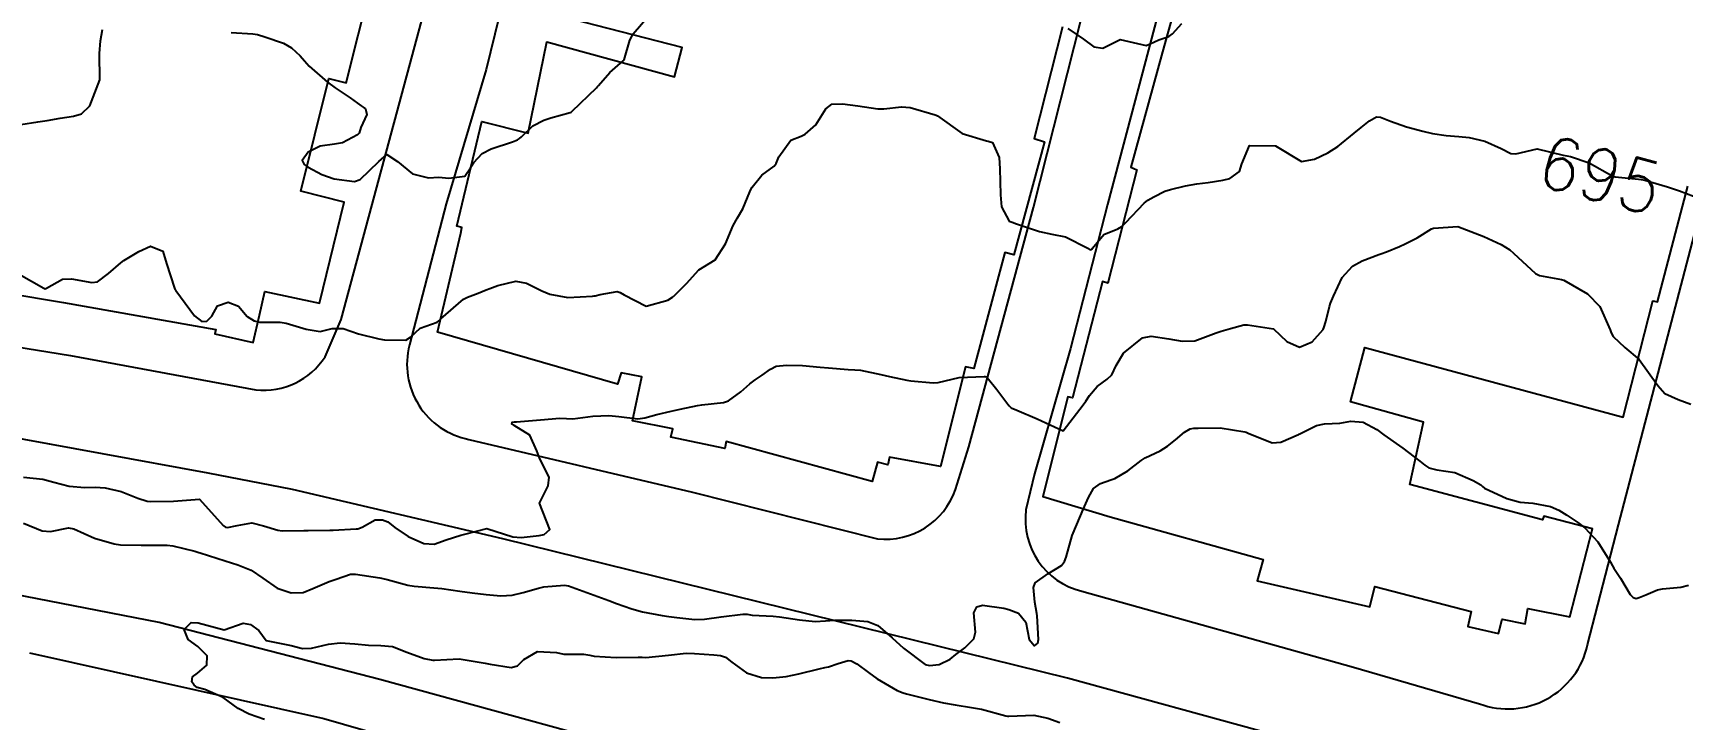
# Model space of a CAD drawing. Header units: metres. Extents: x 292545 to 299085, y 7450245 to 7463078.
# Drawn here: x 297670.9 to 297797.1, y 7452242.6 to 7452295.1 of the extents above; entities that cross this region are included whole.
import ezdxf
from ezdxf.enums import TextEntityAlignment as Align

# ---------------------------------------------------------------- set-up
doc = ezdxf.new("R2010")
doc.units = ezdxf.units.M
for name, color, linetype in [('Cotas', 45, 'Continuous'), ('Curvas de Nivel 1m', 11, 'Continuous'), ('Curvas de Nivel 5m', 15, 'Continuous'), ('Edificações', 30, 'Continuous'), ('Linha Férrea', 20, 'Continuous'), ('Vias Primárias', 230, 'Continuous')]:
    doc.layers.add(name, color=color, linetype=linetype)
doc.styles.add('Style-STANDARD', font='STANDARD.shx')

msp = doc.modelspace()

# ---------------------------------------------------------------- linework, layer by layer
at = {"layer": 'Curvas de Nivel 1m', "flags": 128}
for points, elevation in [([(297686.1, 7452295.1), (297687.75, 7452295), (297688.1, 7452294.94), (297688.67, 7452294.77), (297690.09, 7452294.29), (297690.7, 7452293.93), (297691.38, 7452293.31), (297691.7, 7452292.93), (297692.07, 7452292.52), (297693.47, 7452291.29), (297694.05, 7452290.87), (297695.2, 7452290.1), (297696.04, 7452289.5), (297696.18, 7452289.4), (297696.37, 7452289.26), (297696.46, 7452288.82), (297696.01, 7452287.83), (297695.88, 7452287.39), (297695.76, 7452287.26), (297694.61, 7452286.66), (297694, 7452286.55), (297692.89, 7452286.4), (297691.99, 7452285.94), (297691.53, 7452285.31), (297691.68, 7452285), (297691.98, 7452284.79), (297693.03, 7452284.24), (297693.97, 7452283.9), (297695.53, 7452283.7), (297695.97, 7452283.86), (297697.39, 7452285.24), (297697.99, 7452285.77), (297698.81, 7452285.22), (297699.97, 7452284.28), (297701.2, 7452283.97), (297701.97, 7452284.03), (297702.74, 7452283.95), (297703.97, 7452284.12), (297704.4, 7452284.74), (297704.65, 7452285.15), (297705.3, 7452285.83), (297705.99, 7452286.19), (297707.62, 7452286.73), (297708, 7452286.9), (297708.14, 7452286.98), (297708.3, 7452287.11), (297709.16, 7452287.96), (297710.02, 7452288.39), (297710.54, 7452288.57), (297712.03, 7452288.98), (297712.1, 7452289), (297712.19, 7452289.07), (297714.05, 7452290.88), (297714.13, 7452290.97), (297714.19, 7452291.04), (297715.06, 7452292.03), (297716.07, 7452292.93), (297716.15, 7452293.02), (297716.6, 7452294.51), (297716.84, 7452295.01), (297718.12, 7452296.49)], 694), ([(297750.11, 7452295.4), (297751.3, 7452294.6), (297752.09, 7452294.01), (297752.78, 7452293.9), (297754.1, 7452294.57), (297756.1, 7452294.1), (297756.41, 7452294.23), (297757.06, 7452294.53), (297757.82, 7452294.8), (297758.1, 7452295), (297758.83, 7452295.79)], 694), ([(297670.01, 7452288.05), (297671.29, 7452288.27), (297672.02, 7452288.37), (297673.01, 7452288.54), (297674.02, 7452288.71), (297674.64, 7452288.89), (297675.27, 7452289.5), (297676.05, 7452291.49), (297676.01, 7452293.49), (297676.09, 7452294.47), (297676.25, 7452295.34)], 694), ([(297670.19, 7452261.07), (297671.69, 7452260.91), (297672.52, 7452260.7), (297673.69, 7452260.39), (297674.9, 7452260.29), (297675.68, 7452260.3), (297676.46, 7452260.27), (297677.68, 7452259.98), (297678.96, 7452259.46), (297679.67, 7452259.24), (297679.91, 7452259.21), (297681.67, 7452259.23), (297683.67, 7452259.4), (297685.48, 7452257.38), (297685.65, 7452257.25), (297685.81, 7452257.22), (297686.56, 7452257.37), (297687.66, 7452257.58), (297688.56, 7452257.34), (297689.65, 7452257.01), (297690, 7452256.97), (297691.65, 7452256.98), (297691.97, 7452256.98), (297693.65, 7452257.02), (297693.89, 7452257.03), (297695.65, 7452257.12), (297695.78, 7452257.13), (297696.11, 7452257.26), (297697.1, 7452257.8), (297697.66, 7452257.82), (297698.07, 7452257.65), (297698.62, 7452257.23), (297699.64, 7452256.54), (297700.84, 7452255.99), (297701.63, 7452255.94), (297702.53, 7452256.29), (297703.65, 7452256.64), (297704.07, 7452256.74), (297705.65, 7452257.14), (297707.64, 7452256.51), (297708.29, 7452256.46), (297709.65, 7452256.62), (297710.05, 7452256.68), (297710.46, 7452257.08), (297709.67, 7452259.09), (297710.35, 7452260.42), (297710.41, 7452261.08), (297709.71, 7452262.47), (297709.47, 7452263.09), (297708.93, 7452264.3), (297707.74, 7452265.02), (297707.56, 7452265.12), (297707.58, 7452265.29), (297707.74, 7452265.31), (297707.92, 7452265.3), (297709.75, 7452265.45), (297711.23, 7452265.59), (297711.75, 7452265.56), (297712.23, 7452265.55), (297713.75, 7452265.74), (297714.98, 7452265.8), (297715.75, 7452265.71), (297717.21, 7452265.55), (297717.75, 7452265.61), (297718.65, 7452265.88), (297719.75, 7452266.12), (297720.44, 7452266.28), (297721.76, 7452266.55), (297722.11, 7452266.6), (297723.76, 7452266.8), (297724.14, 7452266.92), (297725.08, 7452267.61), (297725.78, 7452268.21), (297726.17, 7452268.51), (297726.72, 7452268.89), (297727.35, 7452269.34), (297727.8, 7452269.57), (297728.59, 7452269.65), (297729.8, 7452269.61), (297731.15, 7452269.49), (297731.8, 7452269.43), (297733.29, 7452269.32), (297733.8, 7452269.29), (297734.24, 7452269.25), (297735.79, 7452268.93), (297736.45, 7452268.77), (297737.79, 7452268.49), (297738.1, 7452268.44), (297739.79, 7452268.3), (297740.19, 7452268.33), (297741.79, 7452268.71), (297743.71, 7452268.77), (297743.79, 7452268.77), (297743.85, 7452268.75), (297743.92, 7452268.69), (297744.68, 7452267.78), (297745.52, 7452266.66), (297745.62, 7452266.52), (297745.76, 7452266.39), (297746.2, 7452266.21), (297747.75, 7452265.53), (297749.74, 7452264.62), (297751.28, 7452266.6), (297751.49, 7452266.88), (297751.77, 7452267.32), (297752.35, 7452268.02), (297753.12, 7452268.58), (297753.47, 7452268.9), (297753.8, 7452269.62), (297754.35, 7452270.56), (297755.82, 7452271.73), (297756.49, 7452271.87), (297757.82, 7452271.65), (297758.86, 7452271.47), (297759.82, 7452271.51), (297761.46, 7452272.11), (297761.83, 7452272.24), (297762.01, 7452272.29), (297762.54, 7452272.46), (297763.57, 7452272.72), (297763.84, 7452272.72), (297765.83, 7452272.43), (297766.86, 7452271.45), (297767.82, 7452271.02), (297768.79, 7452271.42), (297769.63, 7452272.38), (297769.7, 7452272.51), (297769.84, 7452272.98), (297770.11, 7452274.13), (297770.19, 7452274.38), (297770.42, 7452274.92), (297771.09, 7452276.36), (297771.89, 7452277.23), (297772.61, 7452277.63), (297773.9, 7452278.11), (297774.06, 7452278.17), (297774.49, 7452278.32), (297775.49, 7452278.73), (297775.91, 7452278.92), (297776.82, 7452279.4), (297777.93, 7452280.07), (297778.09, 7452280.12), (297779.93, 7452280.26), (297781.92, 7452279.5), (297783.25, 7452278.88), (297783.91, 7452278.46), (297784.2, 7452278.21), (297785.89, 7452276.67), (297786.2, 7452276.5), (297787.88, 7452276.2), (297788.05, 7452276.16), (297789.87, 7452275.11), (297790.8, 7452274.13), (297791.6, 7452272.35), (297791.68, 7452272.12), (297791.83, 7452271.83), (297792.71, 7452271), (297793.81, 7452270.09), (297795.25, 7452268.08), (297795.78, 7452267.48), (297796.81, 7452267.02), (297797.77, 7452266.67)], 696), ([(297670.2, 7452257.56), (297671.64, 7452256.96), (297672.26, 7452256.92), (297673.65, 7452257.2), (297674.05, 7452257.12), (297675.64, 7452256.4), (297677.15, 7452255.96), (297677.63, 7452255.9), (297679.21, 7452255.87), (297679.63, 7452255.88), (297681.2, 7452255.87), (297681.63, 7452255.82), (297683.32, 7452255.4), (297683.55, 7452255.33), (297683.62, 7452255.32), (297683.73, 7452255.29), (297685.62, 7452254.66), (297686.61, 7452254.37), (297687.61, 7452253.96), (297688.52, 7452253.34), (297689.6, 7452252.59), (297690.69, 7452252.21), (297691.59, 7452252.26), (297692.34, 7452252.55), (297693.6, 7452253.09), (297693.74, 7452253.13), (297694.13, 7452253.27), (297695.23, 7452253.64), (297695.61, 7452253.66), (297697.46, 7452253.38), (297697.6, 7452253.35), (297697.7, 7452253.33), (297698.03, 7452253.23), (297699.6, 7452252.82), (297700.08, 7452252.72), (297701.59, 7452252.6), (297702.22, 7452252.56), (297703.59, 7452252.35), (297704.53, 7452252.21), (297705.59, 7452252.09), (297706.72, 7452251.99), (297707.59, 7452252.04), (297708.44, 7452252.26), (297709.6, 7452252.59), (297710.01, 7452252.67), (297711.6, 7452252.81), (297711.9, 7452252.77), (297713.59, 7452252.15), (297714.98, 7452251.63), (297715.58, 7452251.41), (297716.75, 7452251.01), (297717.57, 7452250.78), (297719.07, 7452250.48), (297719.57, 7452250.42), (297720.19, 7452250.34), (297721.57, 7452250.19), (297722.3, 7452250.21), (297723.57, 7452250.38), (297725.25, 7452250.59), (297725.57, 7452250.58), (297725.95, 7452250.51), (297727.57, 7452250.44), (297728.05, 7452250.39), (297729.57, 7452250.15), (297730.76, 7452250.04), (297731.57, 7452250.09), (297732.25, 7452250.14), (297733.57, 7452250.14), (297734.81, 7452250.04), (297735.56, 7452249.72), (297736.66, 7452248.77), (297737.54, 7452248), (297739.2, 7452246.74), (297739.52, 7452246.67), (297740.26, 7452246.73), (297741.1, 7452247.15), (297741.53, 7452247.51), (297742.23, 7452248.02), (297742.91, 7452248.7), (297743.04, 7452249.21), (297742.91, 7452250.7), (297743.13, 7452251.14), (297743.58, 7452251.27), (297745.21, 7452251.04), (297745.58, 7452250.95), (297746.34, 7452250.66), (297746.89, 7452249.97), (297747.14, 7452248.65), (297747.55, 7452248.16), (297747.81, 7452248.38), (297747.85, 7452248.64), (297747.76, 7452250.45), (297747.74, 7452250.64), (297747.59, 7452251.51), (297747.47, 7452252.64), (297747.61, 7452252.98), (297748.57, 7452253.67), (297749.62, 7452254.32), (297749.86, 7452254.62), (297749.97, 7452254.96), (297750.44, 7452256.61), (297750.8, 7452257.46), (297751.28, 7452258.6), (297751.68, 7452259.52), (297752.07, 7452260.2), (297752.6, 7452260.58), (297753.4, 7452260.87), (297753.7, 7452260.98), (297754.7, 7452261.56), (297755.71, 7452262.36), (297756.01, 7452262.55), (297757.17, 7452263.08), (297757.73, 7452263.44), (297758.33, 7452263.92), (297759.02, 7452264.51), (297759.47, 7452264.78), (297759.75, 7452264.82), (297760.08, 7452264.83), (297761.75, 7452264.84), (297763.65, 7452264.54), (297763.74, 7452264.52), (297763.9, 7452264.45), (297765.73, 7452263.71), (297766.4, 7452263.76), (297767.74, 7452264.34), (297767.78, 7452264.36), (297767.85, 7452264.4), (297769.12, 7452265.02), (297769.75, 7452265.15), (297770.92, 7452265.2), (297771.75, 7452265.36), (297772.7, 7452265.29), (297773.75, 7452264.71), (297774.29, 7452264.32), (297775.73, 7452263.29), (297777.03, 7452262.29), (297777.41, 7452261.98), (297777.71, 7452261.8), (297778.34, 7452261.64), (297779.7, 7452261.42), (297781.12, 7452260.82), (297781.7, 7452260.48), (297781.82, 7452260.36), (297781.99, 7452260.24), (297783.68, 7452259.45), (297784.71, 7452259.17), (297785.68, 7452259.08), (297787.02, 7452258.83), (297787.67, 7452258.55), (297788.27, 7452258.16), (297789.11, 7452257.61), (297789.65, 7452257.2), (297790.65, 7452256.13), (297791.63, 7452254.56), (297791.78, 7452254.28), (297791.88, 7452254.12), (297792.38, 7452253.34), (297793.13, 7452252.1), (297793.35, 7452251.86), (297793.59, 7452251.8), (297793.81, 7452251.86), (297794.33, 7452252.08), (297795.22, 7452252.46), (297795.6, 7452252.52), (297797.01, 7452252.65), (297797.6, 7452252.81)], 697), ([(297688.65, 7452242.52), (297687.48, 7452242.95), (297686.62, 7452243.37), (297685.49, 7452244.22), (297684.07, 7452244.82), (297683.5, 7452244.99), (297683.25, 7452245.15), (297683.07, 7452245.41), (297683.13, 7452245.79), (297683.51, 7452246.08), (297684.24, 7452246.68), (297684.25, 7452247.39), (297683.54, 7452248.12), (297682.79, 7452248.66), (297682.5, 7452249.42), (297683.03, 7452249.94), (297683.56, 7452249.92), (297685.55, 7452249.38), (297687.01, 7452249.9), (297687.56, 7452249.81), (297688.2, 7452249.34), (297688.78, 7452248.57), (297689.54, 7452248.43), (297690.67, 7452248.19), (297691.54, 7452247.97), (297692.24, 7452248), (297693.54, 7452248.3), (297694.42, 7452248.4), (297695.54, 7452248.33), (297696.59, 7452248.21), (297697.54, 7452248.18), (297698.43, 7452248.11), (297699.54, 7452247.68), (297700.85, 7452247.2), (297701.53, 7452247.08), (297701.65, 7452247.07), (297703.53, 7452247.16), (297705.53, 7452246.83), (297705.91, 7452246.76), (297707.52, 7452246.51), (297708.01, 7452246.63), (297708.49, 7452247.11), (297709.54, 7452247.73), (297710.97, 7452247.65), (297711.54, 7452247.54), (297713.07, 7452247.52), (297713.54, 7452247.45), (297713.87, 7452247.38), (297715.54, 7452247.27), (297717.23, 7452247.31), (297717.54, 7452247.29), (297717.81, 7452247.27), (297719.54, 7452247.45), (297720.89, 7452247.6), (297721.54, 7452247.59), (297723.01, 7452247.47), (297723.54, 7452247.43), (297723.91, 7452247.3), (297724.39, 7452246.92), (297725.52, 7452246.1), (297726.67, 7452245.74), (297727.52, 7452245.71), (297728.56, 7452245.83), (297729.52, 7452246.02), (297731.09, 7452246.4), (297731.52, 7452246.51), (297731.78, 7452246.57), (297732.53, 7452246.82), (297733.3, 7452247.04), (297733.53, 7452247.02), (297733.97, 7452246.8), (297734.84, 7452246.12), (297735.51, 7452245.63), (297737.05, 7452244.76), (297737.5, 7452244.58), (297737.76, 7452244.5), (297739.5, 7452244.06), (297740.58, 7452243.81), (297741.49, 7452243.64), (297742.73, 7452243.46), (297743.49, 7452243.31), (297745.35, 7452242.81), (297745.48, 7452242.78), (297745.6, 7452242.79), (297747.49, 7452242.86), (297748.57, 7452242.63), (297749.48, 7452242.31)], 698)]:
    msp.add_lwpolyline(points, dxfattribs=dict(at, elevation=elevation))
at = {"layer": 'Curvas de Nivel 5m', "elevation": 695, "flags": 128}
msp.add_lwpolyline([(297669.88, 7452276.6), (297671.76, 7452275.54), (297671.82, 7452275.5), (297671.86, 7452275.49), (297671.9, 7452275.5), (297671.95, 7452275.54), (297673.18, 7452276.22), (297673.87, 7452276.24), (297675.42, 7452275.96), (297675.87, 7452276.03), (297676.71, 7452276.66), (297677.66, 7452277.47), (297677.89, 7452277.65), (297679.02, 7452278.34), (297679.91, 7452278.75), (297680.85, 7452278.38), (297681.15, 7452277.43), (297681.76, 7452275.53), (297681.81, 7452275.42), (297681.83, 7452275.39), (297681.86, 7452275.35), (297683.28, 7452273.41), (297683.84, 7452272.99), (297684.24, 7452273), (297684.62, 7452273.39), (297685.05, 7452274.19), (297685.85, 7452274.47), (297686.64, 7452274.16), (297687.32, 7452273.36), (297687.84, 7452273.03), (297688.25, 7452272.93), (297689.84, 7452272.94), (297690.29, 7452272.87), (297691.83, 7452272.39), (297692.89, 7452272.23), (297693.83, 7452272.46), (297694.66, 7452272.44), (297695.82, 7452272.05), (297697.4, 7452271.65), (297697.82, 7452271.59), (297699.46, 7452271.57), (297699.82, 7452271.79), (297700.56, 7452272.47), (297701.84, 7452272.93), (297701.99, 7452273.03), (297702.13, 7452273.19), (297703.86, 7452274.69), (297704.16, 7452274.86), (297704.98, 7452275.15), (297705.61, 7452275.4), (297705.87, 7452275.5), (297706.48, 7452275.74), (297707.87, 7452276.07), (297708.69, 7452275.93), (297709.87, 7452275.34), (297710.48, 7452275.08), (297711.86, 7452274.82), (297713.74, 7452274.92), (297713.86, 7452274.94), (297713.94, 7452274.96), (297714.31, 7452275.04), (297715.62, 7452275.27), (297715.86, 7452275.21), (297716.16, 7452275.02), (297717.85, 7452274.16), (297719.5, 7452274.61), (297719.86, 7452274.85), (297719.93, 7452274.9), (297720, 7452274.97), (297720.94, 7452275.89), (297721.88, 7452276.95), (297723.12, 7452277.7), (297723.91, 7452278.92), (297724.5, 7452280.34), (297724.83, 7452280.91), (297725.24, 7452281.6), (297725.77, 7452282.9), (297725.83, 7452283.03), (297725.96, 7452283.27), (297726.68, 7452284.18), (297727.64, 7452284.88), (297727.79, 7452285.07), (297727.99, 7452285.59), (297728.92, 7452286.87), (297729.69, 7452287.17), (297730.01, 7452287.31), (297730.83, 7452288.03), (297731.32, 7452288.84), (297731.6, 7452289.27), (297732.04, 7452289.63), (297732.87, 7452289.65), (297734.03, 7452289.49), (297735.56, 7452289.26), (297736.03, 7452289.25), (297737.38, 7452289.42), (297738.03, 7452289.36), (297739.94, 7452288.81), (297740.02, 7452288.78), (297740.13, 7452288.73), (297742.01, 7452287.38), (297743.88, 7452286.81), (297744, 7452286.78), (297744.08, 7452286.77), (297744.33, 7452286.69), (297744.86, 7452285.54), (297744.91, 7452284.68), (297744.93, 7452283.71), (297744.96, 7452282.67), (297745.04, 7452281.77), (297745.62, 7452280.66), (297745.85, 7452280.58), (297745.93, 7452280.55), (297746.1, 7452280.49), (297747.93, 7452279.88), (297748.87, 7452279.67), (297749.92, 7452279.46), (297751.63, 7452278.59), (297751.8, 7452278.49), (297751.9, 7452278.48), (297751.97, 7452278.53), (297752, 7452278.59), (297752.86, 7452279.64), (297753.93, 7452280.07), (297754.24, 7452280.25), (297754.55, 7452280.56), (297755.95, 7452282.05), (297756.22, 7452282.26), (297756.69, 7452282.53), (297757.53, 7452282.95), (297757.96, 7452283.1), (297759.1, 7452283.38), (297759.97, 7452283.52), (297760.84, 7452283.62), (297761.97, 7452283.8), (297762.5, 7452283.94), (297763.24, 7452284.46), (297763.41, 7452285.04), (297764, 7452286.45), (297766, 7452286.42), (297767.99, 7452285.23), (297768.97, 7452285.41), (297770, 7452285.89), (297770.75, 7452286.37), (297772.01, 7452287.41), (297772.54, 7452287.82), (297773.19, 7452288.34), (297773.71, 7452288.65), (297774.03, 7452288.62), (297774.8, 7452288.32), (297776.02, 7452287.89), (297777.27, 7452287.54), (297778.01, 7452287.37), (297779.05, 7452287.23), (297780.01, 7452287.15), (297780.82, 7452287.06), (297782.01, 7452286.79), (297783.26, 7452286.22), (297784, 7452285.85), (297784.38, 7452285.82), (297786, 7452286.19), (297788, 7452285.72), (297788.55, 7452285.6), (297789.99, 7452285.14), (297791.81, 7452284.12), (297791.97, 7452284.06), (297793.76, 7452283.88), (297793.97, 7452283.86), (297794.24, 7452283.81), (297795.97, 7452283.28), (297796.89, 7452282.98), (297797.96, 7452282.58)], dxfattribs=at)
at = {"layer": 'Edificações'}
for points in [[(297759.69, 7452302.07), (297757.35, 7452293.61), (297754.92, 7452284.79), (297755.38, 7452284.6), (297753.17, 7452275.93), (297752.76, 7452276.04), (297750.45, 7452267.15), (297750.11, 7452267.23), (297748.19, 7452259.59), (297753.34, 7452258.04), (297765.06, 7452254.77), (297764.58, 7452253.13), (297773.21, 7452251.14), (297773.58, 7452252.7), (297773.58, 7452252.7), (297780.96, 7452250.79), (297780.71, 7452249.65), (297783.05, 7452249.1), (297783.33, 7452250.21), (297785.09, 7452249.86), (297785.3, 7452251.02), (297788.52, 7452250.38), (297790.25, 7452257.12), (297786.51, 7452258.1), (297786.43, 7452257.81), (297776.26, 7452260.51), (297777.32, 7452265.29), (297771.72, 7452266.83), (297772.82, 7452271), (297792.58, 7452265.67), (297794.87, 7452274.56), (297795.23, 7452274.48), (297797.53, 7452283.33)], [(297664.57, 7452275.89), (297673.27, 7452274.44), (297684.92, 7452272.38), (297684.84, 7452272.05), (297687.77, 7452271.39), (297688.25, 7452273.46), (297688.66, 7452275.28), (297692.86, 7452274.38), (297694.73, 7452282.12), (297691.41, 7452282.96), (297693.55, 7452291.57), (297694.9, 7452291.25), (297696.74, 7452298.68)], [(297749.69, 7452295.53), (297747.52, 7452286.99), (297748.33, 7452286.74), (297745.96, 7452278.09), (297745.29, 7452278.26), (297742.9, 7452269.39), (297742.28, 7452269.52), (297740.35, 7452261.88), (297736.47, 7452262.61), (297736.34, 7452262.01), (297735.54, 7452262.22), (297735.14, 7452260.75), (297723.95, 7452263.8), (297723.87, 7452263.26), (297719.72, 7452264.14), (297719.88, 7452264.77), (297716.79, 7452265.38), (297717.51, 7452268.74), (297715.92, 7452269.06), (297715.66, 7452268.2), (297701.88, 7452272.16), (297703.65, 7452279.74), (297703.75, 7452280.19), (297703.36, 7452280.28), (297705.28, 7452288.28), (297708.81, 7452287.4), (297710.23, 7452294.4), (297720.02, 7452291.72), (297720.59, 7452293.95), (297711.25, 7452296.36)]]:
    msp.add_lwpolyline(points, dxfattribs=at)
at = {"layer": 'Linha Férrea', "linetype": 'Continuous'}
for points in [[(297915.76, 7452136.28), (297904.64, 7452144.73), (297892.79, 7452153.51), (297880.93, 7452161.38), (297867.45, 7452170.35), (297850.47, 7452180.57), (297832.23, 7452190.65), (297812.55, 7452201.11), (297795.58, 7452209.35), (297775.36, 7452218.24), (297757.28, 7452226.26), (297738.93, 7452233.17), (297721.82, 7452238.9), (297697.46, 7452245.58), (297680.59, 7452249.95), (297665.6, 7452252.87)], [(297670.66, 7452247.64), (297693.18, 7452242.61), (297720, 7452234.88), (297726.47, 7452232.88), (297745.41, 7452226.24), (297764.76, 7452218.51), (297784.62, 7452209.78), (297812.6, 7452196.43), (297828.79, 7452187.65), (297849.22, 7452176.76), (297864.8, 7452167.31), (297878.76, 7452158.1), (297893.72, 7452147.89), (297914.1, 7452132.6)]]:
    msp.add_lwpolyline(points, dxfattribs=at)
at = {"layer": 'Vias Primárias'}
for points in [[(297694.5, 7452273.13), (297701.65, 7452299.67), (297706.86, 7452320.3), (297709.3, 7452329.83, 0.297677), (297706.62, 7452334.41), (297702.84, 7452337.27), (297694.98, 7452338.88), (297681.84, 7452342.45), (297677.32, 7452343.78), (297671.2, 7452342.89, 0.279193), (297666.99, 7452339.42), (297665, 7452330.88), (297662.34, 7452320.89), (297659.35, 7452310.77), (297657.35, 7452303.02), (297655.15, 7452294.33), (297652.65, 7452285.26), (297651.4, 7452280.77, 0.432952), (297655.94, 7452273.26), (297673.8, 7452270.38), (297687.97, 7452267.76, 0.28461), (297693.28, 7452270.29), (297694.5, 7452273.13)], [(297742.52, 7452263.4), (297747.48, 7452281.72), (297751.64, 7452298.16), (297756.02, 7452314.65), (297758.85, 7452326.61, 0.364925), (297755.51, 7452331.04), (297752.49, 7452333.26), (297725.56, 7452335.24), (297720.83, 7452333.35, 0.180796), (297716.04, 7452330.63, 0.093462), (297714.05, 7452326.45), (297711.65, 7452317.41), (297708.28, 7452303.22), (297705.6, 7452292.28), (297702.53, 7452281.98), (297699.73, 7452271.19, 0.431733), (297704.28, 7452263.96), (297721.39, 7452259.93), (297735.54, 7452256.36, 0.351626), (297741.5, 7452260.14), (297742.52, 7452263.4)], [(297792.24, 7452257.42), (297803.41, 7452300.17), (297809.09, 7452321.77, 0.356693), (297804.35, 7452327.91), (297801.88, 7452329.65), (297780.98, 7452331.29), (297771.31, 7452331.76, 0.348408), (297768.39, 7452329.58, 0.224502), (297764.89, 7452326.18), (297761.72, 7452313.78), (297758.14, 7452300.83), (297755.81, 7452292.04), (297753.14, 7452281.93), (297750.3, 7452270.92), (297747.56, 7452261.32), (297746.9, 7452258.57, 0.381868), (297751.17, 7452252.34), (297771.96, 7452246.54), (297781.6, 7452243.73, 0.456266), (297789.87, 7452248.25), (297792.24, 7452257.42)]]:
    msp.add_lwpolyline(points, format="xyb", dxfattribs=at)
msp.add_lwpolyline([(297911.08, 7452170.91), (297898.97, 7452179.7), (297882.13, 7452189.53), (297865.28, 7452199.54), (297849.02, 7452209.44), (297841.41, 7452214), (297831.65, 7452218.71), (297815.87, 7452226.5), (297807.99, 7452229.64), (297803.46, 7452231.15), (297785.42, 7452235.96), (297766.06, 7452241.31), (297750.07, 7452245.69), (297706.88, 7452256.35), (297690.78, 7452260.12), (297684.33, 7452261.39), (297660.04, 7452265.82)], dxfattribs=at)

# ---------------------------------------------------------------- texts
at = {"layer": 'Cotas', "style": 'Style-STANDARD'}
msp.add_text('695', height=4, rotation=345.1918, dxfattribs=at).set_placement((297790.85, 7452284.2, 695), align=Align.MIDDLE_CENTER)

doc.saveas('drawing.dxf')
